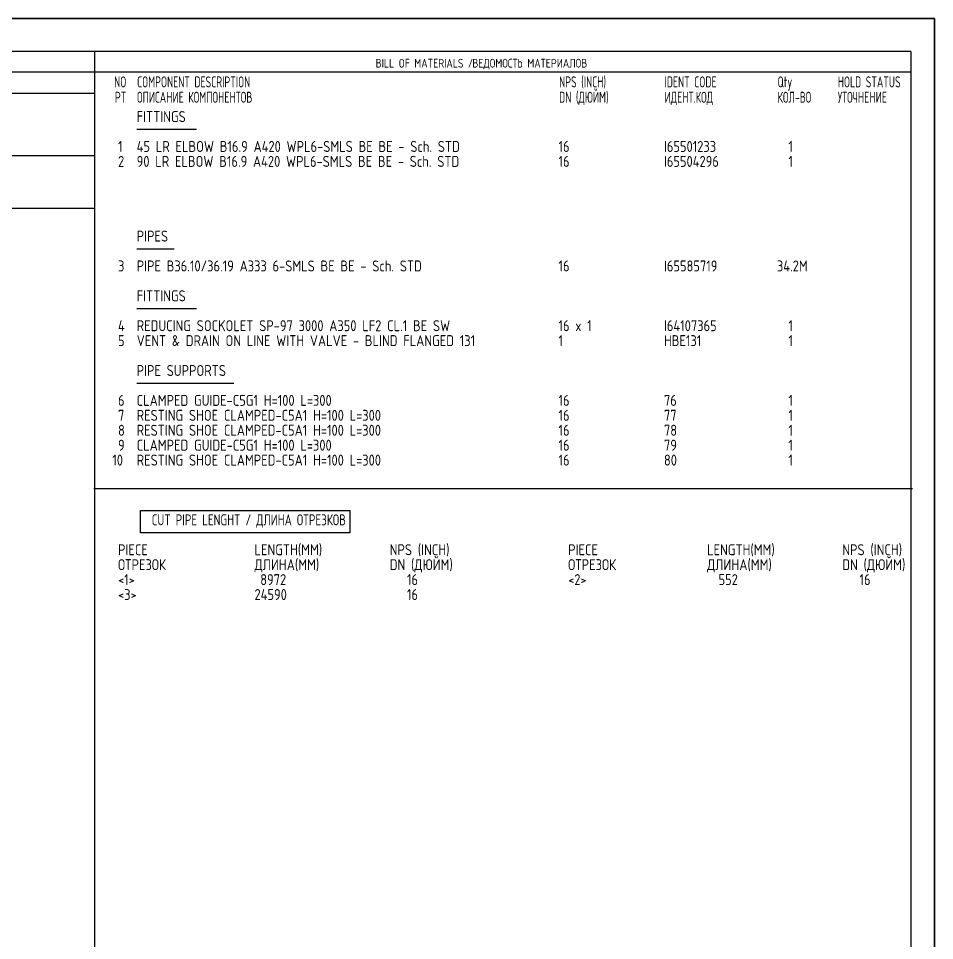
# Model space of a CAD drawing. Extents: x 0 to 594, y 0 to 420.
# Drawn here: x 385.5 to 594, y 210 to 420 of the extents above; entities that cross this region are included whole.
import ezdxf
from ezdxf.enums import TextEntityAlignment as Align

# ---------------------------------------------------------------- set-up
doc = ezdxf.new("R2010")
doc.units = 0
doc.header["$MEASUREMENT"] = 0
doc.linetypes.add('BORDER_2012_SLN$0$8001.Solid', pattern=[0])
for name, color, linetype in [('BORDER_2012_SLN$0$2', 7, 'Continuous'), ('BORDER_2012_SLN$0$GT_1', 7, 'Continuous'), ('GT_1', 7, 'Continuous')]:
    doc.layers.add(name, color=color, linetype=linetype)
for name, color, linetype, lineweight in [('BORDER_2012_SLN$0$BG_Level_1', 7, 'BORDER_2012_SLN$0$8001.Solid', 25), ('BORDER_2012_SLN$0$Level_1', 7, 'BORDER_2012_SLN$0$8001.Solid', 25), ('BORDER_2012_SLN$0$Level_18', 7, 'BORDER_2012_SLN$0$8001.Solid', 25)]:
    doc.layers.add(name, color=color, linetype=linetype, lineweight=lineweight)
doc.styles.add('BORDER_2012_SLN$0$GOST type A', font='GOST type A')
doc.styles.add('BORDER_2012_SLN$0$HTX1', font='')
doc.styles.add('HTX1', font='')
doc.styles.get('BORDER_2012_SLN$0$HTX1').set_extended_font_data('GOST type A')
doc.styles.get('HTX1').set_extended_font_data('GOST type A')

# ---------------------------------------------------------------- blocks, each defined once
blk = doc.blocks.new('BORDER_2012_SLN')
at = {"layer": 'BORDER_2012_SLN$0$2'}
blk.add_line((162.42, 407.85), (588.6, 407.85), dxfattribs=at)
at = {"layer": 'BORDER_2012_SLN$0$Level_1', "color": 7, "lineweight": -3}
for p, q in [((588.6, 412.5), (25.4, 412.5)), ((402.9, 7.5), (402.9, 412.5)), ((588.6, 412.5), (588.6, 7.5)), ((402.75, 402.9), (188.39, 402.9)), ((402.9, 388.7), (162.37, 388.68)), ((402.9, 376.7), (25.4, 376.7))]:
    blk.add_line(p, q, dxfattribs=at)
at = {"layer": 'BORDER_2012_SLN$0$Level_18', "color": 7, "lineweight": -3, "flags": 128}
blk.add_lwpolyline([(0, 0), (0, 420), (594, 420), (594, 0)], close=True, dxfattribs=at)
at = {"layer": 'BORDER_2012_SLN$0$BG_Level_1', "color": 7, "style": 'BORDER_2012_SLN$0$GOST type A'}
for s, p in [('BILL OF MATERIALS / ', (466.8, 408.8)), ('ВЕДОМОСТЬ МАТЕРИАЛОВ', (488.8, 408.8))]:
    blk.add_text(s, height=2, dxfattribs=at).set_placement(p)
at = {"layer": 'BORDER_2012_SLN$0$GT_1', "style": 'BORDER_2012_SLN$0$HTX1', "width": 0.8}
for s, p in [('NO', (410.06, 404.3)), ('PT', (410.06, 400.8))]:
    blk.add_text(s, height=2.5, dxfattribs=at).set_placement(p, align=Align.RIGHT)
for s, p in [('COMPONENT DESCRIPTION', (412.5, 404.3)), ('NPS (INCH)', (508.56, 404.3)), ('IDENT CODE', (532.56, 404.3)), ('Qty', (558.27, 404.3)), ('HOLD STATUS', (571.99, 404.3)), ('ОПИСАНИЕ КОМПОНЕНТОВ', (412.5, 400.8)), ('DN (ДЮЙМ)', (508.56, 400.8)), ('ИДЕНТ.КОД', (532.56, 400.8)), ('КОЛ-ВО', (558.27, 400.8)), ('УТОЧНЕНИЕ', (571.99, 400.8))]:
    blk.add_text(s, height=2.5, dxfattribs=at).set_placement(p)

msp = doc.modelspace()

# ---------------------------------------------------------------- linework, layer by layer
at = {"layer": 'GT_1', "flags": 128}
for points in [[(0, 0), (594, 0), (594, 420), (0, 420), (0, 0)], [(426.014, 394.704), (412.414, 394.704)], [(420.914, 367.493), (412.414, 367.493)], [(426.014, 353.888), (412.414, 353.888)], [(434.514, 336.881), (412.414, 336.881)], [(402.7, 312.961), (589, 312.961)], [(413.271, 307.915), (460.914, 307.915), (460.914, 302.867), (413.271, 302.867), (413.271, 307.915)]]:
    msp.add_lwpolyline(points, dxfattribs=at)

# ---------------------------------------------------------------- block references
at = {"linetype": 'Continuous'}
msp.add_blockref('BORDER_2012_SLN', (0, 0), dxfattribs=at)

# ---------------------------------------------------------------- texts
at = {"layer": 'GT_1', "style": 'HTX1'}
for s, width, p in [('FITTINGS', 1.02, (412.414, 396.395)), ('  1', 1.02, (405.557, 389.592)), ('45 LR ELBOW B16.9 A420 WPL6-SMLS BE BE - Sch. STD', 1.02, (412.414, 389.592)), ('16', 1.02, (508.414, 389.592)), ('I65501233', 1.02, (532.414, 389.592)), ('  1', 1.02, (558.129, 389.592)), ('  2', 1.02, (405.557, 386.19)), ('90 LR ELBOW B16.9 A420 WPL6-SMLS BE BE - Sch. STD', 1.02, (412.414, 386.19)), ('16', 1.02, (508.414, 386.19)), ('I65504296', 1.02, (532.414, 386.19)), ('  1', 1.02, (558.129, 386.19)), ('PIPES', 1.02, (412.414, 369.184)), ('  3', 1.02, (405.557, 362.381)), ('PIPE B36.10/36.19 A333 6-SMLS BE BE - Sch. STD', 1.02, (412.414, 362.381)), ('16', 1.02, (508.414, 362.381)), ('I65585719', 1.02, (532.414, 362.381)), ('34.2M', 1.02, (558.129, 362.381)), ('FITTINGS', 1.02, (412.414, 355.578)), ('  4', 1.02, (405.557, 348.776)), ('REDUCING SOCKOLET SP-97 3000 A350 LF2 CL.1 BE SW', 1.02, (412.414, 348.776)), ('16 x 1', 1.02, (508.414, 348.776)), ('I64107365', 1.02, (532.414, 348.776)), ('  1', 1.02, (558.129, 348.776)), ('  5', 1.02, (405.557, 345.374)), ('VENT & DRAIN ON LINE WITH VALVE - BLIND FLANGED 131', 1.02, (412.414, 345.374)), ('1', 1.02, (508.414, 345.374)), ('HBE131', 1.02, (532.414, 345.374)), ('  1', 1.02, (558.129, 345.374)), ('PIPE SUPPORTS', 1.02, (412.414, 338.571)), ('  6', 1.02, (405.557, 331.769)), ('CLAMPED GUIDE-C5G1 H=100 L=300', 1.02, (412.414, 331.769)), ('16', 1.02, (508.414, 331.769)), ('76', 1.02, (532.414, 331.769)), ('  1', 1.02, (558.129, 331.769)), ('  7', 1.02, (405.557, 328.367)), ('RESTING SHOE CLAMPED-C5A1 H=100 L=300', 1.02, (412.414, 328.367)), ('16', 1.02, (508.414, 328.367)), ('77', 1.02, (532.414, 328.367)), ('  1', 1.02, (558.129, 328.367)), ('  8', 1.02, (405.557, 324.966)), ('RESTING SHOE CLAMPED-C5A1 H=100 L=300', 1.02, (412.414, 324.966)), ('16', 1.02, (508.414, 324.966)), ('78', 1.02, (532.414, 324.966)), ('  1', 1.02, (558.129, 324.966)), ('  9', 1.02, (405.557, 321.565)), ('CLAMPED GUIDE-C5G1 H=100 L=300', 1.02, (412.414, 321.565)), ('16', 1.02, (508.414, 321.565)), ('79', 1.02, (532.414, 321.565)), ('  1', 1.02, (558.129, 321.565)), (' 10', 1.02, (405.557, 318.163)), ('RESTING SHOE CLAMPED-C5A1 H=100 L=300', 1.02, (412.414, 318.163)), ('16', 1.02, (508.414, 318.163)), ('80', 1.02, (532.414, 318.163)), ('  1', 1.02, (558.129, 318.163)), ('CUT PIPE LENGHT / ДЛИНА ОТРЕЗКОВ', 0.9, (415.843, 304.558)), ('    LENGTH(MM)', 1.02, (434, 297.755)), ('NPS (INCH)', 1.02, (470, 297.755)), ('    LENGTH(MM)', 1.02, (537, 297.755)), ('NPS (INCH)', 1.02, (573, 297.755)), ('  PIECE', 1.02, (405.557, 297.755)), ('  PIECE', 1.02, (508, 297.755)), ('  ОТРЕЗОК', 1.02, (405.557, 294.354)), ('    ДЛИНА(MM)', 1.02, (434, 294.354)), ('DN (ДЮЙМ)', 1.02, (470, 294.354)), ('  ОТРЕЗОК', 1.02, (508, 294.354)), ('    ДЛИНА(MM)', 1.02, (537, 294.354)), ('DN (ДЮЙМ)', 1.02, (573, 294.354)), ('  <1>', 1.02, (405.557, 290.952)), ('     8972', 1.02, (434, 290.952)), ('   16', 1.02, (470, 290.952)), ('  <2>', 1.02, (508, 290.952)), ('      552', 1.02, (537, 290.952)), ('   16', 1.02, (573, 290.952)), ('  <3>', 1.02, (405.557, 287.551)), ('    24590', 1.02, (434, 287.551)), ('   16', 1.02, (470, 287.551))]:
    msp.add_text(s, height=2.5, dxfattribs=dict(at, width=width)).set_placement(p)

doc.saveas('drawing.dxf')
